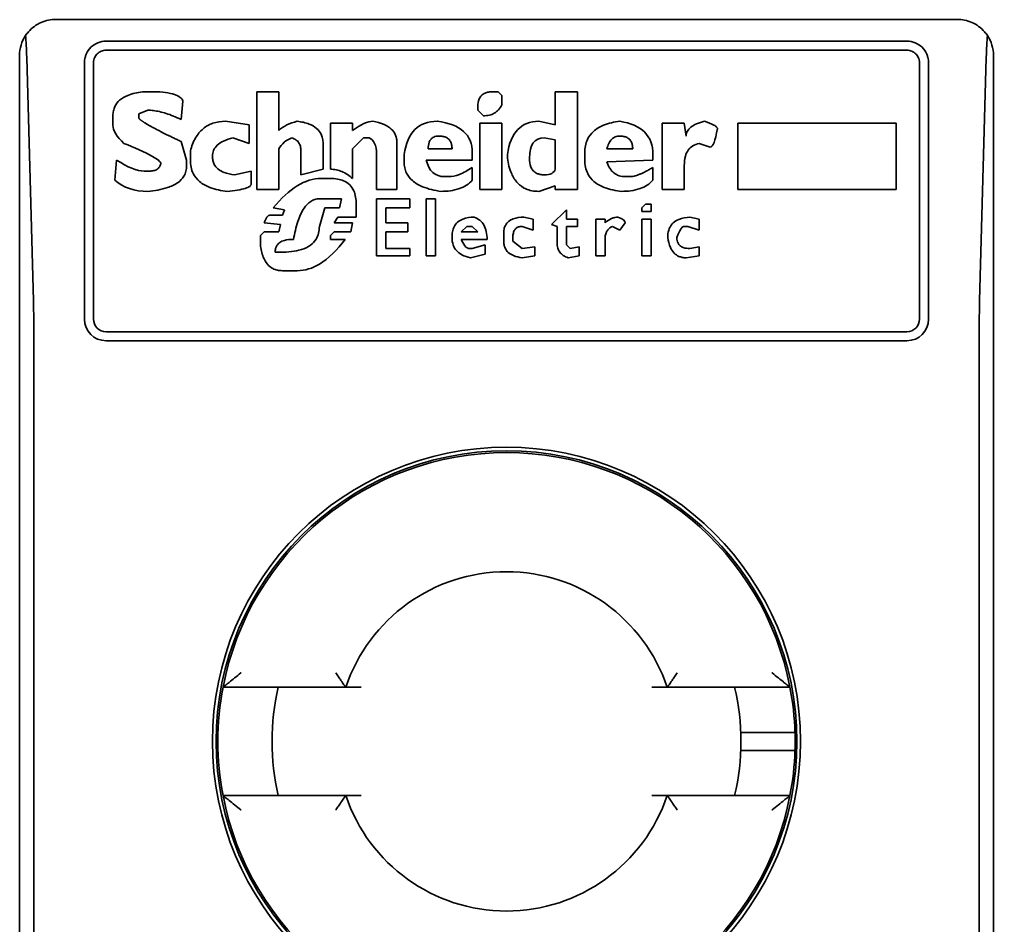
# Model space of a CAD drawing. Header units: millimetres. Extents: x 184 to 2238, y 135 to 1711.
# Drawn here: x 212.39 to 239.39, y 1504.25 to 1529.35 of the extents above; entities that cross this region are included whole.
import ezdxf

# ---------------------------------------------------------------- set-up
doc = ezdxf.new("R2010")
doc.units = ezdxf.units.MM
doc.header["$LTSCALE"] = 6
doc.layers.add('Видимый контур (ГОСТ)', color=7, linetype='Continuous', lineweight=35)

msp = doc.modelspace()

# ---------------------------------------------------------------- linework, layer by layer
at = {"layer": 'Видимый контур (ГОСТ)'}
for p, q in [((238.39, 1529.354), (213.39, 1529.354)), ((214.79, 1528.754), (236.99, 1528.754)), ((236.99, 1528.504), (214.79, 1528.504)), ((212.39, 1490.354), (212.39, 1528.354)), ((212.778, 1521.555), (212.591, 1528.305)), ((239.189, 1528.305), (239.003, 1521.555)), ((239.39, 1490.354), (239.39, 1528.354)), ((214.19, 1521.555), (214.19, 1528.154)), ((214.44, 1528.154), (214.44, 1521.555)), ((237.34, 1521.555), (237.34, 1528.154)), ((237.59, 1528.154), (237.59, 1521.555)), ((215.798, 1527.351), (216.105, 1527.351)), ((218.966, 1527.351), (219.579, 1527.351)), ((218.966, 1524.643), (218.966, 1527.351)), ((219.579, 1527.351), (219.579, 1526.278)), ((225.505, 1527.351), (225.659, 1527.351)), ((225.659, 1527.351), (225.761, 1527.248)), ((225.761, 1527.248), (225.761, 1526.993)), ((227.242, 1527.351), (227.855, 1527.351)), ((227.242, 1526.431), (227.242, 1527.351)), ((227.855, 1527.351), (227.855, 1524.643)), ((216.922, 1527.095), (216.871, 1526.584)), ((225.097, 1526.84), (225.097, 1526.942)), ((214.981, 1526.431), (214.981, 1526.686)), ((215.952, 1526.84), (215.696, 1526.737)), ((215.696, 1526.737), (215.696, 1526.635)), ((225.25, 1526.686), (225.097, 1526.84)), ((218.097, 1526.533), (218.761, 1526.431)), ((218.761, 1526.431), (218.761, 1525.92)), ((221.009, 1525.205), (221.009, 1526.482)), ((221.009, 1526.482), (221.622, 1526.482)), ((221.622, 1526.482), (221.622, 1526.278)), ((225.148, 1526.482), (225.761, 1526.482)), ((225.148, 1524.643), (225.148, 1526.482)), ((225.761, 1526.482), (225.761, 1524.643)), ((226.782, 1526.533), (227.242, 1526.431)), ((230.205, 1524.643), (230.205, 1526.482)), ((230.205, 1526.482), (230.819, 1526.482)), ((230.819, 1526.482), (230.87, 1526.124)), ((232.3, 1526.482), (236.694, 1526.482)), ((232.3, 1524.643), (232.3, 1526.482)), ((236.694, 1526.482), (236.694, 1524.643)), ((218.761, 1525.92), (218.302, 1526.073)), ((221.929, 1526.073), (221.622, 1525.767)), ((222.082, 1526.073), (221.929, 1526.073)), ((227.242, 1526.022), (226.936, 1526.073)), ((216.871, 1525.971), (217.024, 1525.46)), ((220.805, 1525.92), (220.805, 1525.205)), ((222.849, 1525.971), (222.849, 1524.643)), ((227.242, 1525.205), (227.242, 1526.022)), ((231.534, 1525.818), (231.227, 1525.92)), ((217.127, 1525.46), (217.127, 1525.716)), ((219.579, 1525.767), (219.579, 1524.643)), ((220.192, 1525.051), (220.192, 1525.716)), ((221.622, 1525.767), (221.622, 1524.949)), ((222.287, 1524.643), (222.287, 1525.613)), ((223.053, 1525.409), (223.053, 1525.613)), ((223.717, 1525.767), (224.381, 1525.767)), ((224.943, 1525.665), (224.943, 1525.46)), ((225.914, 1525.511), (225.914, 1525.613)), ((228.06, 1525.46), (228.06, 1525.665)), ((228.673, 1525.767), (229.388, 1525.767)), ((229.95, 1525.613), (229.95, 1525.46)), ((215.032, 1524.898), (215.083, 1525.46)), ((217.024, 1525.46), (217.024, 1525.307)), ((224.943, 1525.46), (223.666, 1525.46)), ((224.943, 1525.256), (224.943, 1524.898)), ((229.95, 1525.46), (228.673, 1525.409)), ((229.95, 1525.256), (229.95, 1524.898)), ((230.819, 1525.307), (230.819, 1524.643)), ((215.849, 1525.154), (216.003, 1525.154)), ((218.353, 1525.051), (218.813, 1525.154)), ((218.813, 1525.154), (218.813, 1524.796)), ((220.805, 1525.205), (220.192, 1525.051)), ((224.177, 1525), (224.279, 1525)), ((229.184, 1525), (229.337, 1525)), ((220.754, 1524.949), (221.009, 1524.949)), ((227.242, 1524.745), (226.782, 1524.592)), ((227.242, 1524.643), (227.242, 1524.745)), ((219.579, 1524.643), (218.966, 1524.643)), ((222.849, 1524.643), (222.287, 1524.643)), ((225.761, 1524.643), (225.148, 1524.643)), ((227.855, 1524.643), (227.242, 1524.643)), ((230.819, 1524.643), (230.205, 1524.643)), ((236.694, 1524.643), (232.3, 1524.643)), ((221.316, 1524.387), (220.703, 1524.387)), ((221.265, 1524.132), (221.316, 1524.387)), ((221.725, 1524.234), (221.725, 1523.876)), ((222.287, 1524.387), (223.206, 1524.387)), ((222.287, 1522.804), (222.287, 1524.387)), ((223.206, 1524.387), (223.206, 1524.132)), ((223.666, 1524.387), (223.921, 1524.387)), ((223.666, 1522.804), (223.666, 1524.387)), ((223.921, 1524.387), (223.921, 1522.804)), ((229.644, 1524.132), (229.746, 1524.234)), ((229.746, 1524.234), (229.899, 1524.234)), ((229.899, 1524.234), (229.899, 1524.03)), ((219.323, 1523.928), (219.681, 1523.928)), ((219.732, 1524.081), (219.426, 1524.132)), ((219.681, 1523.928), (219.732, 1524.081)), ((220.703, 1523.621), (220.856, 1524.132)), ((220.856, 1524.132), (221.265, 1524.132)), ((223.206, 1524.132), (222.542, 1524.132)), ((222.542, 1524.132), (222.542, 1523.723)), ((227.14, 1523.672), (227.549, 1524.081)), ((227.549, 1524.081), (227.549, 1523.825)), ((229.644, 1524.03), (229.644, 1524.132)), ((229.899, 1524.03), (229.644, 1524.03)), ((219.63, 1523.672), (219.17, 1523.723)), ((219.579, 1523.468), (219.63, 1523.672)), ((221.214, 1523.876), (221.112, 1523.723)), ((221.112, 1523.723), (221.622, 1523.723)), ((221.725, 1523.876), (221.214, 1523.876)), ((221.622, 1523.723), (221.571, 1523.468)), ((222.542, 1523.723), (223.155, 1523.723)), ((223.155, 1523.723), (223.155, 1523.468)), ((224.637, 1523.468), (224.79, 1523.621)), ((224.943, 1523.621), (224.79, 1523.621)), ((225.097, 1523.468), (224.943, 1523.621)), ((226.629, 1523.519), (226.323, 1523.621)), ((226.374, 1523.876), (226.629, 1523.825)), ((226.629, 1523.825), (226.629, 1523.519)), ((227.293, 1523.621), (227.14, 1523.672)), ((227.293, 1523.161), (227.293, 1523.621)), ((227.549, 1523.825), (227.855, 1523.825)), ((227.855, 1523.621), (227.549, 1523.621)), ((227.549, 1523.621), (227.549, 1523.11)), ((227.855, 1523.825), (227.855, 1523.621)), ((228.366, 1522.804), (228.366, 1523.825)), ((228.366, 1523.825), (228.622, 1523.825)), ((228.622, 1523.825), (228.622, 1523.723)), ((229.03, 1523.519), (228.826, 1523.621)), ((229.184, 1523.723), (229.03, 1523.519)), ((229.644, 1523.825), (229.899, 1523.825)), ((229.644, 1522.804), (229.644, 1523.825)), ((229.899, 1523.825), (229.899, 1522.804)), ((230.921, 1523.621), (230.819, 1523.621)), ((231.227, 1523.519), (230.921, 1523.621)), ((230.972, 1523.876), (231.227, 1523.825)), ((231.227, 1523.825), (231.227, 1523.519)), ((219.068, 1523.366), (219.17, 1523.468)), ((219.068, 1523.11), (219.068, 1523.366)), ((219.17, 1523.468), (219.579, 1523.468)), ((221.112, 1523.468), (221.009, 1523.366)), ((221.009, 1523.366), (221.009, 1523.263)), ((221.571, 1523.468), (221.112, 1523.468)), ((223.155, 1523.468), (222.542, 1523.468)), ((222.542, 1523.468), (222.542, 1523.008)), ((224.637, 1523.468), (225.097, 1523.468)), ((225.812, 1523.212), (225.812, 1523.417)), ((221.009, 1523.263), (221.418, 1523.263)), ((225.352, 1523.263), (224.637, 1523.263)), ((224.943, 1523.008), (225.301, 1523.11)), ((225.301, 1523.11), (225.301, 1522.855)), ((226.067, 1523.314), (226.067, 1523.212)), ((226.067, 1523.212), (226.323, 1523.008)), ((227.549, 1523.11), (227.651, 1523.008)), ((228.622, 1523.263), (228.622, 1522.804)), ((219.477, 1522.906), (219.63, 1522.906)), ((223.206, 1522.804), (222.287, 1522.804)), ((222.542, 1523.008), (223.206, 1523.008)), ((223.206, 1523.008), (223.206, 1522.804)), ((223.921, 1522.804), (223.666, 1522.804)), ((224.841, 1523.008), (224.943, 1523.008)), ((225.301, 1522.855), (224.892, 1522.752)), ((226.323, 1523.008), (226.68, 1523.059)), ((226.68, 1522.804), (226.323, 1522.752)), ((226.68, 1523.059), (226.68, 1522.804)), ((227.906, 1522.804), (227.6, 1522.752)), ((227.651, 1523.008), (227.906, 1523.059)), ((227.906, 1523.059), (227.906, 1522.804)), ((228.622, 1522.804), (228.366, 1522.804)), ((229.899, 1522.804), (229.644, 1522.804)), ((231.227, 1522.804), (230.87, 1522.752)), ((230.972, 1523.008), (231.227, 1523.059)), ((231.227, 1523.059), (231.227, 1522.804)), ((220.09, 1522.395), (219.681, 1522.395)), ((214.19, 1521.555), (214.19, 1521.104)), ((214.44, 1521.104), (214.44, 1521.555)), ((237.34, 1521.555), (237.34, 1521.104)), ((237.59, 1521.104), (237.59, 1521.555)), ((212.784, 1521.104), (212.784, 1497.604)), ((214.19, 1521.054), (214.19, 1521.104)), ((214.44, 1521.054), (214.44, 1521.104)), ((237.34, 1521.104), (237.34, 1521.054)), ((237.59, 1521.104), (237.59, 1521.054)), ((238.996, 1497.604), (238.996, 1521.104)), ((214.79, 1520.704), (236.99, 1520.704)), ((214.79, 1520.454), (236.99, 1520.454)), ((218.032, 1510.854), (221.436, 1510.854)), ((221.86, 1510.854), (221.436, 1510.854)), ((230.344, 1510.854), (229.92, 1510.854)), ((233.748, 1510.854), (230.344, 1510.854)), ((232.385, 1509.604), (233.886, 1509.604)), ((233.886, 1509.104), (232.385, 1509.104)), ((218.032, 1507.854), (221.436, 1507.854)), ((221.436, 1507.854), (221.86, 1507.854)), ((230.344, 1507.854), (229.92, 1507.854)), ((233.748, 1507.854), (230.344, 1507.854))]:
    msp.add_line(p, q, dxfattribs=at)
for radius in [8.15, 8.05]:
    msp.add_circle((225.89, 1509.354), radius, dxfattribs=at)
for centre, radius, start, end in [((213.39, 1528.354), 1, 146.1749, 180), ((238.39, 1528.354), 1, 360, 33.8251), ((214.79, 1528.154), 0.6, 165.3851, 180), ((214.79, 1528.154), 0.35, 154.3705, 180), ((236.99, 1528.154), 0.35, 0, 25.6295), ((236.99, 1528.154), 0.6, 0, 14.6149), ((214.79, 1521.054), 0.6, 180, 270), ((214.79, 1521.054), 0.35, 180, 270), ((236.99, 1521.054), 0.6, 270, 0), ((236.99, 1521.054), 0.35, 270, 0), ((225.89, 1509.354), 8, 10.8069, 169.1931), ((225.89, 1509.354), 4.7, 18.6115, 161.3885), ((225.89, 1509.354), 8, 169.1931, 190.8069), ((225.89, 1509.354), 6.5, 166.6576, 193.3424), ((225.89, 1509.354), 6.5, 346.6576, 13.3424), ((225.89, 1509.354), 8, 1.7908, 10.8069), ((225.89, 1509.354), 8, 358.2092, 1.7908), ((225.89, 1509.354), 8, 349.1931, 358.2092), ((225.89, 1509.354), 8, 190.8069, 349.1931), ((225.89, 1509.354), 4.7, 198.6115, 341.3885)]:
    msp.add_arc(centre, radius, start, end, dxfattribs=at)
for centre, major_axis, ratio, start_param, end_param in [((212.466, 1527.854), (0, -1.5), 0.087489, 1.876462, 2.35243), ((239.314, 1527.854), (0, -1.5), 0.087489, 3.930755, 4.406723), ((220.651, 1525.371), (5.664, -1.124), 0.237831, 3.188776, 3.519085), ((276.856, 1477.63), (57.35, -48.572), 0.107002, 3.063135, 3.128514), ((211.376, 1507.427), (10.939, 19.074), 0.101229, 0.05799, 0.221696), ((175.035, 1494.602), (49.792, 31.502), 0.107869, 6.215045, 6.412597), ((293.739, 1421.162), (67.405, -105.251), 0.07434, 3.09402, 3.226233), ((218.198, 1519.722), (-3.93, -6.329), 0.177971, 2.862491, 3.180005), ((220.214, 1439.922), (-0.547, -85.027), 0.112489, 3.142316, 3.281092), ((212.653, 1521.104), (0, -1.5), 0.087489, 1.570796, 1.876462), ((239.128, 1521.104), (0, -1.5), 0.087489, 4.406723, 4.712389)]:
    msp.add_ellipse(centre, major_axis=major_axis, ratio=ratio, start_param=start_param, end_param=end_param, dxfattribs=at)
for points, knots in [([(213.39, 1529.354), (213.262, 1529.354), (213.123, 1529.328), (212.86, 1529.213), (212.736, 1529.125), (212.611, 1528.981), (212.584, 1528.947), (212.559, 1528.91)], [0, 0, 0, 0, 0.060785, 0.060785, 0.1215699, 0.1215699, 0.1381542, 0.1381542, 0.1381542, 0.1381542]), ([(238.39, 1529.354), (238.518, 1529.354), (238.658, 1529.328), (238.921, 1529.213), (239.044, 1529.125), (239.169, 1528.981), (239.196, 1528.947), (239.221, 1528.91)], [0, 0, 0, 0, 0.060785, 0.060785, 0.1215699, 0.1215699, 0.1381542, 0.1381542, 0.1381542, 0.1381542]), ([(214.79, 1528.754), (214.713, 1528.754), (214.633, 1528.738), (214.488, 1528.678), (214.423, 1528.633), (214.317, 1528.531), (214.27, 1528.464), (214.227, 1528.362), (214.217, 1528.334), (214.21, 1528.305)], [0, 0, 0, 0, 0.02309441, 0.02309441, 0.04618882, 0.04618882, 0.07044346, 0.07044346, 0.07935093, 0.07935093, 0.07935093, 0.07935093]), ([(236.99, 1528.754), (237.067, 1528.754), (237.147, 1528.738), (237.292, 1528.678), (237.357, 1528.633), (237.463, 1528.531), (237.51, 1528.464), (237.553, 1528.362), (237.563, 1528.334), (237.571, 1528.305)], [-0.37100959, -0.37100959, -0.37100959, -0.37100959, -0.34791518, -0.34791518, -0.32482077, -0.32482077, -0.30056613, -0.30056613, -0.29165867, -0.29165867, -0.29165867, -0.29165867]), ([(214.79, 1528.504), (214.746, 1528.504), (214.699, 1528.495), (214.614, 1528.459), (214.575, 1528.433), (214.517, 1528.376), (214.493, 1528.342), (214.475, 1528.305)], [0, 0, 0, 0, 0.01326729, 0.01326729, 0.02653458, 0.02653458, 0.03867639, 0.03867639, 0.03867639, 0.03867639]), ([(236.99, 1528.504), (237.034, 1528.504), (237.081, 1528.495), (237.166, 1528.459), (237.205, 1528.433), (237.263, 1528.376), (237.288, 1528.342), (237.306, 1528.305)], [0, 0, 0, 0, 0.01326729, 0.01326729, 0.02653458, 0.02653458, 0.03867639, 0.03867639, 0.03867639, 0.03867639]), ([(214.981, 1526.686), (214.981, 1526.732), (214.985, 1526.777), (215.003, 1526.864), (215.017, 1526.905), (215.067, 1527.01), (215.111, 1527.067), (215.232, 1527.173), (215.309, 1527.217), (215.518, 1527.303), (215.661, 1527.333), (215.798, 1527.351)], [0, 0, 0, 0, 0.0143071, 0.0143071, 0.0279028, 0.0279028, 0.0505159, 0.0505159, 0.0771343, 0.0771343, 0.1187245, 0.1187245, 0.1187245, 0.1187245]), ([(216.105, 1527.351), (216.354, 1527.351), (216.548, 1527.321), (216.754, 1527.25), (216.808, 1527.222), (216.866, 1527.178), (216.882, 1527.162), (216.907, 1527.129), (216.917, 1527.113), (216.922, 1527.095)], [0, 0, 0, 0, 0.0748866, 0.0748866, 0.1122644, 0.1122644, 0.1291211, 0.1291211, 0.1435221, 0.1435221, 0.1435221, 0.1435221]), ([(225.097, 1526.942), (225.097, 1527.013), (225.106, 1527.089), (225.15, 1527.189), (225.171, 1527.221), (225.226, 1527.276), (225.258, 1527.297), (225.325, 1527.326), (225.357, 1527.335), (225.428, 1527.348), (225.467, 1527.351), (225.505, 1527.351)], [0, 0, 0, 0, 0.02247246, 0.02247246, 0.03432657, 0.03432657, 0.04620402, 0.04620402, 0.0562274, 0.0562274, 0.06775248, 0.06775248, 0.06775248, 0.06775248]), ([(225.761, 1526.993), (225.736, 1526.944), (225.707, 1526.896), (225.636, 1526.815), (225.597, 1526.782), (225.509, 1526.732), (225.464, 1526.715), (225.362, 1526.691), (225.306, 1526.686), (225.25, 1526.686)], [0, 0, 0, 0, 0.01710567, 0.01710567, 0.03304194, 0.03304194, 0.04772608, 0.04772608, 0.06446512, 0.06446512, 0.06446512, 0.06446512]), ([(215.696, 1526.635), (215.696, 1526.633), (215.697, 1526.63), (215.698, 1526.627), (215.699, 1526.624), (215.7, 1526.621), (215.702, 1526.618), (215.703, 1526.616), (215.705, 1526.613), (215.708, 1526.61), (215.71, 1526.607), (215.712, 1526.604), (215.715, 1526.601), (215.718, 1526.598), (215.721, 1526.595), (215.724, 1526.592), (215.727, 1526.589), (215.73, 1526.586), (215.734, 1526.583), (215.738, 1526.579), (215.741, 1526.576), (215.745, 1526.573), (215.75, 1526.57), (215.754, 1526.566), (215.758, 1526.563), (215.763, 1526.559), (215.768, 1526.556), (215.773, 1526.552), (215.778, 1526.548), (215.783, 1526.544), (215.788, 1526.54), (215.794, 1526.537), (215.8, 1526.533), (215.806, 1526.528), (215.812, 1526.524), (215.818, 1526.52), (215.825, 1526.516), (215.832, 1526.511), (215.839, 1526.507), (215.846, 1526.502), (215.854, 1526.497), (215.861, 1526.492), (215.869, 1526.487), (215.878, 1526.482), (215.886, 1526.477), (215.895, 1526.472), (215.904, 1526.466), (215.913, 1526.461), (215.923, 1526.455), (215.933, 1526.449), (215.943, 1526.443), (215.954, 1526.437), (215.964, 1526.431), (215.975, 1526.425), (215.987, 1526.418), (215.999, 1526.411), (216.011, 1526.405), (216.024, 1526.397), (216.037, 1526.39), (216.05, 1526.383), (216.064, 1526.375), (216.078, 1526.368), (216.093, 1526.36), (216.108, 1526.351), (216.124, 1526.343), (216.14, 1526.334), (216.157, 1526.326), (216.174, 1526.317), (216.191, 1526.307), (216.21, 1526.298), (216.228, 1526.288), (216.248, 1526.278), (216.268, 1526.267), (216.288, 1526.257), (216.31, 1526.246), (216.332, 1526.235), (216.354, 1526.224), (216.378, 1526.212), (216.402, 1526.199), (216.427, 1526.187), (216.452, 1526.174), (216.479, 1526.161), (216.506, 1526.148), (216.534, 1526.134), (216.564, 1526.119), (216.593, 1526.105), (216.624, 1526.09), (216.657, 1526.074), (216.689, 1526.058), (216.723, 1526.042), (216.759, 1526.025), (216.794, 1526.008), (216.832, 1525.99), (216.871, 1525.971)], [0, 0, 0, 0, 0.032258, 0.032258, 0.032258, 0.064516, 0.064516, 0.064516, 0.096774, 0.096774, 0.096774, 0.129032, 0.129032, 0.129032, 0.16129, 0.16129, 0.16129, 0.193548, 0.193548, 0.193548, 0.225806, 0.225806, 0.225806, 0.258065, 0.258065, 0.258065, 0.290323, 0.290323, 0.290323, 0.322581, 0.322581, 0.322581, 0.354839, 0.354839, 0.354839, 0.387097, 0.387097, 0.387097, 0.419355, 0.419355, 0.419355, 0.451613, 0.451613, 0.451613, 0.483871, 0.483871, 0.483871, 0.516129, 0.516129, 0.516129, 0.548387, 0.548387, 0.548387, 0.580645, 0.580645, 0.580645, 0.612903, 0.612903, 0.612903, 0.645161, 0.645161, 0.645161, 0.677419, 0.677419, 0.677419, 0.709677, 0.709677, 0.709677, 0.741935, 0.741935, 0.741935, 0.774194, 0.774194, 0.774194, 0.806452, 0.806452, 0.806452, 0.83871, 0.83871, 0.83871, 0.870968, 0.870968, 0.870968, 0.903226, 0.903226, 0.903226, 0.935484, 0.935484, 0.935484, 0.967742, 0.967742, 0.967742, 1, 1, 1, 1]), ([(216.871, 1526.584), (216.797, 1526.619), (216.726, 1526.65), (216.657, 1526.678), (216.588, 1526.706), (216.522, 1526.73), (216.458, 1526.75), (216.394, 1526.77), (216.332, 1526.787), (216.273, 1526.801), (216.215, 1526.814), (216.158, 1526.824), (216.105, 1526.83), (216.051, 1526.837), (216, 1526.84), (215.952, 1526.84)], [0, 0, 0, 0, 0.2, 0.2, 0.2, 0.4, 0.4, 0.4, 0.6, 0.6, 0.6, 0.8, 0.8, 0.8, 1, 1, 1, 1]), ([(217.127, 1525.716), (217.161, 1525.839), (217.207, 1525.962), (217.328, 1526.169), (217.397, 1526.256), (217.562, 1526.396), (217.652, 1526.446), (217.863, 1526.518), (217.98, 1526.533), (218.097, 1526.533)], [0, 0, 0, 0, 0.0401313, 0.0401313, 0.0744246, 0.0744246, 0.1063305, 0.1063305, 0.1415405, 0.1415405, 0.1415405, 0.1415405]), ([(220.09, 1526.533), (220.202, 1526.52), (220.318, 1526.496), (220.497, 1526.426), (220.567, 1526.387), (220.678, 1526.292), (220.719, 1526.24), (220.768, 1526.141), (220.782, 1526.1), (220.801, 1526.012), (220.805, 1525.966), (220.805, 1525.92)], [0, 0, 0, 0, 0.033987, 0.033987, 0.0578614, 0.0578614, 0.0787127, 0.0787127, 0.0923126, 0.0923126, 0.1068118, 0.1068118, 0.1068118, 0.1068118]), ([(222.184, 1526.533), (222.291, 1526.513), (222.4, 1526.484), (222.571, 1526.409), (222.64, 1526.369), (222.744, 1526.274), (222.782, 1526.225), (222.822, 1526.138), (222.832, 1526.106), (222.845, 1526.04), (222.849, 1526.006), (222.849, 1525.971)], [0, 0, 0, 0, 0.032498, 0.032498, 0.05625148, 0.05625148, 0.07566009, 0.07566009, 0.08605911, 0.08605911, 0.09689641, 0.09689641, 0.09689641, 0.09689641]), ([(228.06, 1525.665), (228.06, 1525.729), (228.065, 1525.793), (228.09, 1525.915), (228.108, 1525.973), (228.174, 1526.114), (228.23, 1526.189), (228.383, 1526.326), (228.478, 1526.38), (228.721, 1526.48), (228.878, 1526.514), (229.03, 1526.533)], [0, 0, 0, 0, 0.0201524, 0.0201524, 0.039153, 0.039153, 0.0688097, 0.0688097, 0.1018448, 0.1018448, 0.1481188, 0.1481188, 0.1481188, 0.1481188]), ([(230.87, 1526.124), (230.87, 1526.148), (230.872, 1526.172), (230.884, 1526.218), (230.892, 1526.24), (230.927, 1526.303), (230.96, 1526.338), (231.045, 1526.406), (231.1, 1526.437), (231.228, 1526.491), (231.305, 1526.515), (231.381, 1526.533)], [0, 0, 0, 0, 0.00749371, 0.00749371, 0.01489747, 0.01489747, 0.02979666, 0.02979666, 0.04825333, 0.04825333, 0.07165684, 0.07165684, 0.07165684, 0.07165684]), ([(231.381, 1526.533), (231.474, 1526.5), (231.57, 1526.463), (231.669, 1526.409), (231.695, 1526.391), (231.72, 1526.367), (231.727, 1526.359), (231.734, 1526.347), (231.736, 1526.343), (231.738, 1526.336), (231.738, 1526.332), (231.738, 1526.329)], [0, 0, 0, 0, 0.02979609, 0.02979609, 0.04284773, 0.04284773, 0.04803379, 0.04803379, 0.05018935, 0.05018935, 0.05215914, 0.05215914, 0.05215914, 0.05215914]), ([(218.302, 1526.073), (218.216, 1526.052), (218.128, 1526.024), (217.984, 1525.956), (217.921, 1525.917), (217.827, 1525.827), (217.794, 1525.78), (217.749, 1525.675), (217.74, 1525.619), (217.74, 1525.562)], [0, 0, 0, 0, 0.02655423, 0.02655423, 0.04845263, 0.04845263, 0.06635107, 0.06635107, 0.08420491, 0.08420491, 0.08420491, 0.08420491]), ([(219.936, 1526.073), (219.86, 1526.045), (219.791, 1526.005), (219.668, 1525.9), (219.618, 1525.837), (219.579, 1525.767)], [0, 0, 0, 0, 0.02454931, 0.02454931, 0.04952784, 0.04952784, 0.04952784, 0.04952784]), ([(220.192, 1525.716), (220.192, 1525.758), (220.188, 1525.802), (220.166, 1525.879), (220.15, 1525.914), (220.107, 1525.976), (220.08, 1526.001), (220.014, 1526.045), (219.976, 1526.061), (219.936, 1526.073)], [0, 0, 0, 0, 0.01342239, 0.01342239, 0.0253262, 0.0253262, 0.03681479, 0.03681479, 0.04930576, 0.04930576, 0.04930576, 0.04930576]), ([(224.024, 1526.124), (223.996, 1526.124), (223.969, 1526.122), (223.918, 1526.112), (223.895, 1526.105), (223.844, 1526.081), (223.819, 1526.062), (223.776, 1526.014), (223.76, 1525.986), (223.724, 1525.897), (223.717, 1525.83), (223.717, 1525.767)], [0, 0, 0, 0, 0.00822782, 0.00822782, 0.01555749, 0.01555749, 0.02523138, 0.02523138, 0.03533628, 0.03533628, 0.05518099, 0.05518099, 0.05518099, 0.05518099]), ([(224.381, 1525.767), (224.381, 1525.8), (224.379, 1525.834), (224.368, 1525.895), (224.36, 1525.924), (224.334, 1525.982), (224.315, 1526.01), (224.266, 1526.059), (224.237, 1526.078), (224.179, 1526.103), (224.151, 1526.111), (224.09, 1526.122), (224.057, 1526.124), (224.024, 1526.124)], [0, 0, 0, 0, 0.01042909, 0.01042909, 0.01965613, 0.01965613, 0.03028993, 0.03028993, 0.0409001, 0.0409001, 0.04958905, 0.04958905, 0.05948177, 0.05948177, 0.05948177, 0.05948177]), ([(228.673, 1525.767), (228.686, 1525.819), (228.704, 1525.873), (228.749, 1525.963), (228.775, 1526.002), (228.836, 1526.063), (228.868, 1526.085), (228.924, 1526.109), (228.944, 1526.114), (228.986, 1526.123), (229.008, 1526.124), (229.03, 1526.124)], [-0.05637363, -0.05637363, -0.05637363, -0.05637363, -0.03932954, -0.03932954, -0.02501617, -0.02501617, -0.01295706, -0.01295706, -0.00664956, -0.00664956, 0, 0, 0, 0]), ([(229.388, 1525.767), (229.388, 1525.8), (229.386, 1525.834), (229.374, 1525.895), (229.366, 1525.924), (229.341, 1525.982), (229.322, 1526.01), (229.273, 1526.059), (229.244, 1526.078), (229.186, 1526.103), (229.158, 1526.111), (229.097, 1526.122), (229.063, 1526.124), (229.03, 1526.124)], [0, 0, 0, 0, 0.01042909, 0.01042909, 0.01965613, 0.01965613, 0.03028991, 0.03028991, 0.04090005, 0.04090005, 0.04958897, 0.04958897, 0.05948166, 0.05948166, 0.05948166, 0.05948166]), ([(216.309, 1525.358), (216.309, 1525.365), (216.308, 1525.371), (216.303, 1525.385), (216.299, 1525.392), (216.284, 1525.415), (216.268, 1525.431), (216.206, 1525.485), (216.141, 1525.525), (215.873, 1525.676), (215.562, 1525.809), (215.287, 1525.92)], [0, 0, 0, 0, 0.00206753, 0.00206753, 0.0045182, 0.0045182, 0.01061435, 0.01061435, 0.02677608, 0.02677608, 0.07942835, 0.07942835, 0.07942835, 0.07942835]), ([(231.227, 1525.92), (231.166, 1525.907), (231.107, 1525.886), (231.004, 1525.823), (230.963, 1525.784), (230.893, 1525.686), (230.868, 1525.629), (230.827, 1525.485), (230.819, 1525.394), (230.819, 1525.307)], [0, 0, 0, 0, 0.01894107, 0.01894107, 0.03661173, 0.03661173, 0.05610707, 0.05610707, 0.08355257, 0.08355257, 0.08355257, 0.08355257]), ([(217.74, 1525.562), (217.74, 1525.523), (217.743, 1525.483), (217.76, 1525.409), (217.772, 1525.374), (217.814, 1525.291), (217.849, 1525.249), (217.943, 1525.171), (218.002, 1525.14), (218.154, 1525.081), (218.256, 1525.062), (218.353, 1525.051)], [0, 0, 0, 0, 0.01242326, 0.01242326, 0.02401733, 0.02401733, 0.04132298, 0.04132298, 0.06129896, 0.06129896, 0.09069108, 0.09069108, 0.09069108, 0.09069108]), ([(226.782, 1524.592), (226.718, 1524.592), (226.654, 1524.597), (226.533, 1524.621), (226.477, 1524.638), (226.338, 1524.701), (226.264, 1524.755), (226.13, 1524.897), (226.075, 1524.986), (225.973, 1525.215), (225.936, 1525.365), (225.914, 1525.511)], [0, 0, 0, 0, 0.0193152, 0.0193152, 0.0370482, 0.0370482, 0.0654197, 0.0654197, 0.09732, 0.09732, 0.1437593, 0.1437593, 0.1437593, 0.1437593]), ([(226.527, 1525.511), (226.527, 1525.424), (226.538, 1525.339), (226.583, 1525.228), (226.604, 1525.193), (226.66, 1525.132), (226.692, 1525.109), (226.76, 1525.077), (226.791, 1525.068), (226.86, 1525.054), (226.898, 1525.051), (226.936, 1525.051)], [0, 0, 0, 0, 0.0274479, 0.0274479, 0.04186361, 0.04186361, 0.0558731, 0.0558731, 0.06697926, 0.06697926, 0.07958612, 0.07958612, 0.07958612, 0.07958612]), ([(217.024, 1525.307), (217.024, 1525.254), (217.019, 1525.201), (216.993, 1525.1), (216.973, 1525.053), (216.905, 1524.942), (216.85, 1524.886), (216.699, 1524.776), (216.596, 1524.73), (216.323, 1524.64), (216.13, 1524.609), (215.952, 1524.592)], [0, 0, 0, 0, 0.016644, 0.016644, 0.0326883, 0.0326883, 0.0571488, 0.0571488, 0.0898832, 0.0898832, 0.1440653, 0.1440653, 0.1440653, 0.1440653]), ([(216.003, 1525.154), (216.041, 1525.154), (216.08, 1525.157), (216.149, 1525.174), (216.18, 1525.187), (216.232, 1525.222), (216.253, 1525.243), (216.289, 1525.295), (216.301, 1525.326), (216.309, 1525.358)], [0, 0, 0, 0, 0.01154163, 0.01154163, 0.02138587, 0.02138587, 0.03074211, 0.03074211, 0.04102938, 0.04102938, 0.04102938, 0.04102938]), ([(218.148, 1524.592), (217.987, 1524.609), (217.819, 1524.641), (217.564, 1524.74), (217.466, 1524.793), (217.309, 1524.926), (217.251, 1524.999), (217.18, 1525.14), (217.16, 1525.199), (217.132, 1525.327), (217.127, 1525.393), (217.127, 1525.46)], [0, 0, 0, 0, 0.0488248, 0.0488248, 0.0823641, 0.0823641, 0.1116947, 0.1116947, 0.1314691, 0.1314691, 0.1524312, 0.1524312, 0.1524312, 0.1524312]), ([(224.075, 1524.592), (223.903, 1524.616), (223.723, 1524.655), (223.462, 1524.763), (223.364, 1524.818), (223.213, 1524.949), (223.158, 1525.018), (223.097, 1525.146), (223.08, 1525.195), (223.058, 1525.3), (223.053, 1525.354), (223.053, 1525.409)], [0, 0, 0, 0, 0.0519739, 0.0519739, 0.0853561, 0.0853561, 0.1130164, 0.1130164, 0.1294098, 0.1294098, 0.146548, 0.146548, 0.146548, 0.146548]), ([(224.279, 1525), (224.377, 1525), (224.476, 1525.021), (224.698, 1525.106), (224.817, 1525.172), (224.943, 1525.256)], [0, 0, 0, 0, 0.02926744, 0.02926744, 0.0607803, 0.0607803, 0.0607803, 0.0607803]), ([(229.082, 1524.592), (228.92, 1524.609), (228.752, 1524.641), (228.497, 1524.74), (228.399, 1524.793), (228.242, 1524.926), (228.184, 1524.999), (228.113, 1525.14), (228.093, 1525.199), (228.066, 1525.327), (228.06, 1525.393), (228.06, 1525.46)], [0, 0, 0, 0, 0.0488248, 0.0488248, 0.0823641, 0.0823641, 0.1116947, 0.1116947, 0.1314691, 0.1314691, 0.1524312, 0.1524312, 0.1524312, 0.1524312]), ([(228.673, 1525.409), (228.693, 1525.348), (228.719, 1525.287), (228.784, 1525.183), (228.822, 1525.139), (228.91, 1525.069), (228.957, 1525.043), (229.066, 1525.008), (229.124, 1525), (229.184, 1525)], [0, 0, 0, 0, 0.02020195, 0.02020195, 0.03803515, 0.03803515, 0.05466803, 0.05466803, 0.07242464, 0.07242464, 0.07242464, 0.07242464]), ([(229.337, 1525), (229.356, 1525), (229.375, 1525.002), (229.395, 1525.005), (229.416, 1525.009), (229.437, 1525.014), (229.459, 1525.02), (229.48, 1525.026), (229.503, 1525.033), (229.526, 1525.042), (229.55, 1525.051), (229.574, 1525.061), (229.599, 1525.072), (229.624, 1525.082), (229.65, 1525.095), (229.677, 1525.108), (229.704, 1525.121), (229.732, 1525.135), (229.761, 1525.15), (229.79, 1525.166), (229.82, 1525.182), (229.851, 1525.2), (229.883, 1525.217), (229.916, 1525.236), (229.95, 1525.256)], [0, 0, 0, 0, 0.125, 0.125, 0.125, 0.25, 0.25, 0.25, 0.375, 0.375, 0.375, 0.5, 0.5, 0.5, 0.625, 0.625, 0.625, 0.75, 0.75, 0.75, 0.875, 0.875, 0.875, 1, 1, 1, 1]), ([(221.622, 1524.949), (221.534, 1525.027), (221.435, 1525.095), (221.275, 1525.162), (221.223, 1525.178), (221.117, 1525.199), (221.063, 1525.205), (221.009, 1525.205)], [0, 0, 0, 0, 0.03611997, 0.03611997, 0.05245943, 0.05245943, 0.06867385, 0.06867385, 0.06867385, 0.06867385]), ([(218.813, 1524.796), (218.813, 1524.79), (218.812, 1524.784), (218.808, 1524.773), (218.806, 1524.767), (218.794, 1524.749), (218.783, 1524.739), (218.742, 1524.708), (218.699, 1524.69), (218.531, 1524.638), (218.359, 1524.611), (218.148, 1524.592)], [0.000001, 0.000001, 0.000001, 0.000001, 0.00187163, 0.00187163, 0.00381435, 0.00381435, 0.00835234, 0.00835234, 0.01941469, 0.01941469, 0.04420626, 0.04420626, 0.04420626, 0.04420626]), ([(221.009, 1524.949), (221.075, 1524.949), (221.142, 1524.945), (221.264, 1524.923), (221.319, 1524.908), (221.436, 1524.858), (221.494, 1524.821), (221.591, 1524.725), (221.628, 1524.67), (221.68, 1524.554), (221.697, 1524.495), (221.72, 1524.37), (221.725, 1524.301), (221.725, 1524.234)], [0, 0, 0, 0, 0.0198068, 0.0198068, 0.0370502, 0.0370502, 0.0581885, 0.0581885, 0.0789424, 0.0789424, 0.0979269, 0.0979269, 0.1190815, 0.1190815, 0.1190815, 0.1190815]), ([(224.943, 1524.898), (224.896, 1524.847), (224.843, 1524.803), (224.722, 1524.725), (224.655, 1524.693), (224.424, 1524.612), (224.246, 1524.592), (224.075, 1524.592)], [0, 0, 0, 0, 0.02132186, 0.02132186, 0.04383649, 0.04383649, 0.09539282, 0.09539282, 0.09539282, 0.09539282]), ([(229.95, 1524.898), (229.903, 1524.847), (229.85, 1524.803), (229.729, 1524.725), (229.662, 1524.693), (229.43, 1524.612), (229.253, 1524.592), (229.082, 1524.592)], [0, 0, 0, 0, 0.02132182, 0.02132182, 0.04383643, 0.04383643, 0.09539275, 0.09539275, 0.09539275, 0.09539275]), ([(220.703, 1524.387), (220.66, 1524.387), (220.618, 1524.381), (220.536, 1524.357), (220.498, 1524.338), (220.391, 1524.268), (220.332, 1524.201), (220.208, 1524.019), (220.151, 1523.884), (220.056, 1523.599), (220.017, 1523.427), (219.988, 1523.263)], [0, 0, 0, 0, 0.0128425, 0.0128425, 0.0257197, 0.0257197, 0.0520107, 0.0520107, 0.0941281, 0.0941281, 0.1465456, 0.1465456, 0.1465456, 0.1465456]), ([(219.17, 1523.723), (219.193, 1523.783), (219.219, 1523.838), (219.258, 1523.891), (219.271, 1523.905), (219.291, 1523.919), (219.298, 1523.922), (219.31, 1523.926), (219.317, 1523.928), (219.323, 1523.928)], [0, 0, 0, 0, 0.02006281, 0.02006281, 0.02798368, 0.02798368, 0.0313023, 0.0313023, 0.03431165, 0.03431165, 0.03431165, 0.03431165]), ([(219.63, 1522.906), (219.832, 1522.906), (220.032, 1522.925), (220.294, 1523.006), (220.382, 1523.045), (220.521, 1523.146), (220.574, 1523.201), (220.645, 1523.319), (220.667, 1523.374), (220.697, 1523.494), (220.703, 1523.558), (220.703, 1523.621)], [0, 0, 0, 0, 0.0606573, 0.0606573, 0.0926797, 0.0926797, 0.1195907, 0.1195907, 0.1405551, 0.1405551, 0.1629339, 0.1629339, 0.1629339, 0.1629339]), ([(224.381, 1523.314), (224.381, 1523.367), (224.385, 1523.42), (224.404, 1523.518), (224.418, 1523.564), (224.463, 1523.655), (224.494, 1523.699), (224.577, 1523.774), (224.626, 1523.803), (224.777, 1523.864), (224.889, 1523.876), (224.994, 1523.876)], [0, 0, 0, 0, 0.01650654, 0.01650654, 0.03132936, 0.03132936, 0.04819359, 0.04819359, 0.06568382, 0.06568382, 0.09746172, 0.09746172, 0.09746172, 0.09746172]), ([(224.994, 1523.876), (225.052, 1523.856), (225.105, 1523.828), (225.197, 1523.753), (225.233, 1523.71), (225.295, 1523.605), (225.316, 1523.544), (225.346, 1523.411), (225.352, 1523.336), (225.352, 1523.263)], [0, 0, 0, 0, 0.0183542, 0.0183542, 0.03622092, 0.03622092, 0.05615229, 0.05615229, 0.07910108, 0.07910108, 0.07910108, 0.07910108]), ([(225.812, 1523.417), (225.812, 1523.458), (225.815, 1523.501), (225.831, 1523.579), (225.843, 1523.615), (225.882, 1523.69), (225.91, 1523.726), (225.984, 1523.789), (226.028, 1523.813), (226.164, 1523.864), (226.267, 1523.876), (226.374, 1523.876)], [0, 0, 0, 0, 0.0131389, 0.0131389, 0.0250077, 0.0250077, 0.03940698, 0.03940698, 0.05471119, 0.05471119, 0.08330483, 0.08330483, 0.08330483, 0.08330483]), ([(226.323, 1523.621), (226.303, 1523.621), (226.285, 1523.62), (226.268, 1523.617), (226.251, 1523.615), (226.235, 1523.611), (226.221, 1523.606), (226.207, 1523.601), (226.193, 1523.595), (226.181, 1523.588), (226.169, 1523.58), (226.157, 1523.572), (226.147, 1523.562), (226.137, 1523.552), (226.127, 1523.542), (226.119, 1523.529), (226.111, 1523.517), (226.103, 1523.503), (226.097, 1523.488), (226.09, 1523.473), (226.085, 1523.456), (226.08, 1523.438), (226.076, 1523.42), (226.073, 1523.4), (226.07, 1523.38), (226.068, 1523.359), (226.067, 1523.337), (226.067, 1523.314)], [0, 0, 0, 0, 0.111111, 0.111111, 0.111111, 0.222222, 0.222222, 0.222222, 0.333333, 0.333333, 0.333333, 0.444444, 0.444444, 0.444444, 0.555556, 0.555556, 0.555556, 0.666667, 0.666667, 0.666667, 0.777778, 0.777778, 0.777778, 0.888889, 0.888889, 0.888889, 1, 1, 1, 1]), ([(228.622, 1523.723), (228.677, 1523.768), (228.738, 1523.81), (228.833, 1523.85), (228.862, 1523.86), (228.921, 1523.873), (228.95, 1523.876), (228.979, 1523.876)], [0, 0, 0, 0, 0.02173256, 0.02173256, 0.03103686, 0.03103686, 0.03980137, 0.03980137, 0.03980137, 0.03980137]), ([(228.826, 1523.621), (228.793, 1523.607), (228.763, 1523.589), (228.71, 1523.544), (228.689, 1523.518), (228.654, 1523.457), (228.642, 1523.423), (228.625, 1523.347), (228.622, 1523.305), (228.622, 1523.263)], [0, 0, 0, 0, 0.01078854, 0.01078854, 0.02123308, 0.02123308, 0.03260782, 0.03260782, 0.04565028, 0.04565028, 0.04565028, 0.04565028]), ([(230.359, 1523.314), (230.359, 1523.362), (230.363, 1523.411), (230.38, 1523.501), (230.393, 1523.543), (230.436, 1523.634), (230.47, 1523.68), (230.557, 1523.76), (230.61, 1523.792), (230.763, 1523.854), (230.869, 1523.871), (230.972, 1523.876)], [0, 0, 0, 0, 0.01507469, 0.01507469, 0.0288235, 0.0288235, 0.04659, 0.04659, 0.06536918, 0.06536918, 0.09625302, 0.09625302, 0.09625302, 0.09625302]), ([(230.819, 1523.621), (230.81, 1523.621), (230.801, 1523.619), (230.784, 1523.613), (230.776, 1523.608), (230.75, 1523.588), (230.733, 1523.567), (230.683, 1523.492), (230.649, 1523.414), (230.614, 1523.314)], [0, 0, 0, 0, 0.00261, 0.00261, 0.00554693, 0.00554693, 0.0127251, 0.0127251, 0.02980082, 0.02980082, 0.02980082, 0.02980082]), ([(219.681, 1522.395), (219.633, 1522.395), (219.585, 1522.399), (219.495, 1522.419), (219.454, 1522.433), (219.356, 1522.483), (219.306, 1522.524), (219.214, 1522.632), (219.176, 1522.701), (219.106, 1522.878), (219.082, 1522.997), (219.068, 1523.11)], [0, 0, 0, 0, 0.0143957, 0.0143957, 0.0276685, 0.0276685, 0.0476864, 0.0476864, 0.0715549, 0.0715549, 0.1074766, 0.1074766, 0.1074766, 0.1074766]), ([(219.477, 1522.906), (219.477, 1522.939), (219.48, 1522.973), (219.496, 1523.036), (219.508, 1523.064), (219.545, 1523.123), (219.572, 1523.151), (219.643, 1523.2), (219.687, 1523.219), (219.813, 1523.256), (219.903, 1523.263), (219.988, 1523.263)], [-0.07170661, -0.07170661, -0.07170661, -0.07170661, -0.06116014, -0.06116014, -0.05148395, -0.05148395, -0.03944883, -0.03944883, -0.02528084, -0.02528084, 0, 0, 0, 0]), ([(221.418, 1523.263), (221.197, 1522.967), (220.961, 1522.73), (220.614, 1522.521), (220.513, 1522.474), (220.303, 1522.411), (220.198, 1522.395), (220.09, 1522.395)], [0, 0, 0, 0, 0.1143772, 0.1143772, 0.157564, 0.157564, 0.198954, 0.198954, 0.198954, 0.198954]), ([(224.892, 1522.752), (224.81, 1522.771), (224.727, 1522.797), (224.597, 1522.866), (224.546, 1522.903), (224.464, 1522.995), (224.435, 1523.045), (224.39, 1523.169), (224.381, 1523.242), (224.381, 1523.314)], [0, 0, 0, 0, 0.02526666, 0.02526666, 0.04451858, 0.04451858, 0.06300076, 0.06300076, 0.08564004, 0.08564004, 0.08564004, 0.08564004]), ([(224.637, 1523.263), (224.661, 1523.204), (224.693, 1523.137), (224.748, 1523.067), (224.766, 1523.047), (224.795, 1523.026), (224.804, 1523.021), (224.823, 1523.013), (224.832, 1523.01), (224.841, 1523.008)], [0.000001, 0.000001, 0.000001, 0.000001, 0.01999547, 0.01999547, 0.02764105, 0.02764105, 0.0308326, 0.0308326, 0.03372405, 0.03372405, 0.03372405, 0.03372405]), ([(226.323, 1522.752), (226.242, 1522.763), (226.158, 1522.781), (226.031, 1522.834), (225.981, 1522.863), (225.902, 1522.935), (225.872, 1522.974), (225.837, 1523.049), (225.828, 1523.079), (225.815, 1523.144), (225.812, 1523.178), (225.812, 1523.212)], [0, 0, 0, 0, 0.02451604, 0.02451604, 0.0417465, 0.0417465, 0.05732293, 0.05732293, 0.06730255, 0.06730255, 0.07803388, 0.07803388, 0.07803388, 0.07803388]), ([(227.6, 1522.752), (227.552, 1522.769), (227.506, 1522.79), (227.428, 1522.843), (227.395, 1522.873), (227.343, 1522.943), (227.324, 1522.981), (227.299, 1523.067), (227.293, 1523.114), (227.293, 1523.161)], [0, 0, 0, 0, 0.01519101, 0.01519101, 0.02877948, 0.02877948, 0.04226402, 0.04226402, 0.05697507, 0.05697507, 0.05697507, 0.05697507]), ([(230.87, 1522.752), (230.834, 1522.752), (230.798, 1522.755), (230.731, 1522.768), (230.699, 1522.778), (230.619, 1522.813), (230.576, 1522.844), (230.496, 1522.927), (230.463, 1522.979), (230.397, 1523.122), (230.373, 1523.22), (230.359, 1523.314)], [0, 0, 0, 0, 0.01072644, 0.01072644, 0.0206729, 0.0206729, 0.03716955, 0.03716955, 0.05612126, 0.05612126, 0.08616733, 0.08616733, 0.08616733, 0.08616733]), ([(230.614, 1523.314), (230.614, 1523.286), (230.617, 1523.256), (230.628, 1523.203), (230.636, 1523.178), (230.661, 1523.128), (230.68, 1523.105), (230.728, 1523.063), (230.756, 1523.048), (230.845, 1523.015), (230.91, 1523.008), (230.972, 1523.008)], [0, 0, 0, 0, 0.00906409, 0.00906409, 0.01712923, 0.01712923, 0.02660532, 0.02660532, 0.0365152, 0.0365152, 0.05503854, 0.05503854, 0.05503854, 0.05503854]), ([(218.531, 1511.254), (218.53, 1511.253), (218.529, 1511.252), (218.468, 1511.204), (218.408, 1511.157), (218.298, 1511.07), (218.246, 1511.028), (218.16, 1510.959), (218.125, 1510.93), (218.075, 1510.889), (218.058, 1510.875), (218.037, 1510.858), (218.032, 1510.854), (218.032, 1510.854)], [-0.16591552, -0.16591552, -0.16591552, -0.16591552, -0.16545473, -0.16545473, -0.14276529, -0.14276529, -0.12198452, -0.12198452, -0.10500921, -0.10500921, -0.09300016, -0.09300016, -0.08272737, -0.08272737, -0.08272737, -0.08272737]), ([(221.436, 1510.854), (221.436, 1510.854), (221.433, 1510.858), (221.418, 1510.879), (221.403, 1510.899), (221.362, 1510.957), (221.333, 1510.998), (221.28, 1511.074), (221.257, 1511.108), (221.209, 1511.178), (221.184, 1511.214), (221.159, 1511.252), (221.158, 1511.253), (221.157, 1511.254)], [-0.06983284, -0.06983284, -0.06983284, -0.06983284, -0.05940834, -0.05940834, -0.04457024, -0.04457024, -0.02620896, -0.02620896, -0.01322562, -0.01322562, 0, 0, 0.00034113, 0.00034113, 0.00034113, 0.00034113]), ([(230.344, 1510.854), (230.344, 1510.854), (230.348, 1510.858), (230.362, 1510.879), (230.377, 1510.899), (230.418, 1510.957), (230.447, 1510.998), (230.5, 1511.074), (230.523, 1511.108), (230.572, 1511.178), (230.596, 1511.214), (230.622, 1511.252), (230.622, 1511.253), (230.623, 1511.254)], [0.0698411, 0.0698411, 0.0698411, 0.0698411, 0.08027154, 0.08027154, 0.0951181, 0.0951181, 0.11348984, 0.11348984, 0.12648058, 0.12648058, 0.13971374, 0.13971374, 0.14005507, 0.14005507, 0.14005507, 0.14005507]), ([(233.748, 1510.854), (233.748, 1510.854), (233.743, 1510.858), (233.722, 1510.875), (233.705, 1510.889), (233.656, 1510.93), (233.62, 1510.959), (233.535, 1511.028), (233.483, 1511.07), (233.372, 1511.157), (233.312, 1511.204), (233.251, 1511.252), (233.25, 1511.253), (233.249, 1511.254)], [-0.08272737, -0.08272737, -0.08272737, -0.08272737, -0.07245457, -0.07245457, -0.06044553, -0.06044553, -0.04347022, -0.04347022, -0.02268944, -0.02268944, 0, 0, 0.00046079, 0.00046079, 0.00046079, 0.00046079]), ([(218.032, 1507.854), (218.032, 1507.854), (218.037, 1507.849), (218.058, 1507.832), (218.075, 1507.818), (218.125, 1507.777), (218.16, 1507.748), (218.246, 1507.679), (218.298, 1507.637), (218.408, 1507.55), (218.468, 1507.503), (218.529, 1507.455), (218.53, 1507.454), (218.531, 1507.454)], [-0.08272737, -0.08272737, -0.08272737, -0.08272737, -0.07245457, -0.07245457, -0.06044553, -0.06044553, -0.04347022, -0.04347022, -0.02268944, -0.02268944, 0, 0, 0.00046079, 0.00046079, 0.00046079, 0.00046079]), ([(221.436, 1507.854), (221.436, 1507.854), (221.433, 1507.849), (221.418, 1507.828), (221.403, 1507.808), (221.362, 1507.75), (221.333, 1507.709), (221.28, 1507.633), (221.257, 1507.599), (221.209, 1507.529), (221.184, 1507.493), (221.159, 1507.455), (221.158, 1507.454), (221.157, 1507.454)], [0.0698411, 0.0698411, 0.0698411, 0.0698411, 0.08027154, 0.08027154, 0.0951181, 0.0951181, 0.11348984, 0.11348984, 0.12648058, 0.12648058, 0.13971374, 0.13971374, 0.14005507, 0.14005507, 0.14005507, 0.14005507]), ([(230.344, 1507.854), (230.344, 1507.854), (230.348, 1507.849), (230.362, 1507.828), (230.377, 1507.808), (230.418, 1507.75), (230.447, 1507.709), (230.5, 1507.633), (230.523, 1507.599), (230.572, 1507.529), (230.596, 1507.493), (230.622, 1507.455), (230.622, 1507.454), (230.623, 1507.454)], [-0.06983284, -0.06983284, -0.06983284, -0.06983284, -0.05940834, -0.05940834, -0.04457024, -0.04457024, -0.02620896, -0.02620896, -0.01322562, -0.01322562, 0, 0, 0.00034113, 0.00034113, 0.00034113, 0.00034113]), ([(233.249, 1507.454), (233.25, 1507.454), (233.251, 1507.455), (233.312, 1507.503), (233.372, 1507.55), (233.483, 1507.637), (233.535, 1507.679), (233.62, 1507.748), (233.656, 1507.777), (233.705, 1507.818), (233.722, 1507.832), (233.743, 1507.849), (233.748, 1507.854), (233.748, 1507.854)], [-0.16591552, -0.16591552, -0.16591552, -0.16591552, -0.16545473, -0.16545473, -0.14276529, -0.14276529, -0.12198452, -0.12198452, -0.10500921, -0.10500921, -0.09300016, -0.09300016, -0.08272737, -0.08272737, -0.08272737, -0.08272737])]:
    msp.add_open_spline(points, degree=3, knots=knots, dxfattribs=at)
for points in [[(223.973, 1526.533), (223.449, 1526.533), (223.142, 1526.227), (223.053, 1525.613)], [(229.03, 1526.533), (229.644, 1526.437), (229.95, 1526.131), (229.95, 1525.613)], [(231.534, 1525.818), (231.611, 1525.818), (231.678, 1525.988), (231.738, 1526.329)], [(226.527, 1525.511), (226.527, 1525.886), (226.662, 1526.073), (226.936, 1526.073)], [(215.083, 1525.46), (215.39, 1525.256), (215.645, 1525.154), (215.849, 1525.154)], [(224.177, 1525), (223.906, 1525), (223.736, 1525.154), (223.666, 1525.46)], [(226.936, 1525.051), (227.111, 1525.051), (227.214, 1525.103), (227.242, 1525.205)], [(215.952, 1524.592), (215.578, 1524.592), (215.271, 1524.694), (215.032, 1524.898)], [(229.184, 1523.723), (229.184, 1523.774), (229.113, 1523.825), (228.979, 1523.876)]]:
    msp.add_open_spline(points, degree=3, dxfattribs=at)

doc.saveas('drawing.dxf')
